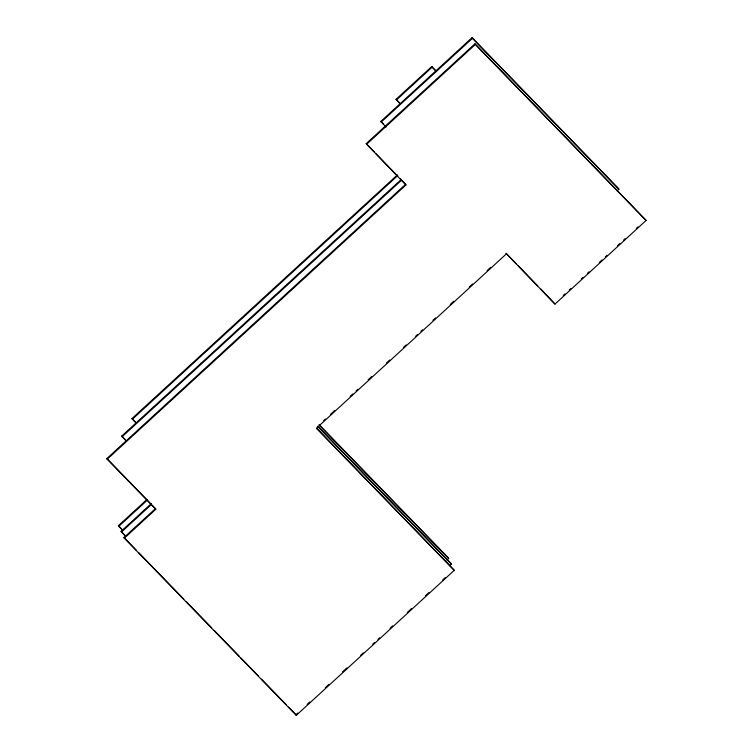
<?xml version="1.0" encoding="UTF-8"?>
<svg xmlns="http://www.w3.org/2000/svg" width="753" height="753" viewBox="0 0 753 753"><rect width="100%" height="100%" fill="white"/><g stroke="black" fill="none" stroke-linecap="round" stroke-linejoin="round"><path stroke-width="1.13" d="M400.389 104.149L396.05 99.33L431.77 66.537L436.655 71.563M396.37 100.008L432.09 67.215L431.77 66.537M386.007 127.05L380.849 121.402L472.075 37.65L618.561 188.579L618.891 189.267L617.168 190.838M381.178 122.08L472.404 38.328L472.075 37.65M316.909 428.448L454.257 570.313L296.268 715.35L124.32 538.179L155.805 509.273L107.218 459.208L405.933 184.974L366.184 143.672L474.992 43.787L646.102 220.431L554.989 304.08L506.007 253.262L516.549 264.124M366.504 144.36L475.312 44.465L474.992 43.787M136.368 423.412L131.991 418.555L397.433 174.875M132.321 419.242L397.753 175.553M126.109 440.947L121.741 436.091L401.245 179.496M122.061 436.778L401.565 180.183M107.218 459.208L106.898 458.53L405.613 184.297L399.975 178.499M122.814 530.601L118.39 525.707L146.891 499.54M118.72 526.385L147.221 500.218M125.497 536.258L121.082 531.364L151.315 503.606M121.402 532.042L151.645 504.284M124.32 538.179L123.991 537.501L155.485 508.586L152.247 505.254M323.762 420.569L325.465 419.007M330.576 414.31L334.831 410.404M350.164 396.323L352.724 393.979M356.131 390.854L357.835 389.292M368.198 379.776L371.653 376.604M386.336 363.125L389.79 359.953M403.608 347.265L406.196 344.893M415.694 336.167L417.426 334.586M420.88 331.414L422.602 329.823M432.966 320.307L435.554 317.935M450.238 304.457L453.692 301.285M469.166 287.081L472.592 283.937M487.153 270.562L490.589 267.419M506.327 253.94L316.42 428.288L454.257 570.313M563.263 295.505L564.985 293.924M569.277 289.98L571 288.408M581.316 278.939L583.038 277.358M587.331 273.414L589.053 271.833M599.369 262.364L601.948 260.001M605.384 256.839L607.097 255.267M617.413 245.798L619.992 243.426M623.437 240.273L625.15 238.692M636.323 228.432L638.045 226.86M446.934 560.1L448.666 558.519L448.336 557.841L319.47 425.059M449.626 565.757L451.348 564.176L451.028 563.498L318.077 426.509M296.268 715.35L295.948 714.672L297.68 713.082M307.168 704.366L309.765 701.984M325.305 687.724L328.76 684.552M342.568 671.874L346.888 667.911M360.696 655.223L363.285 652.851M372.782 644.126L374.514 642.544M377.968 639.372L379.691 637.791M390.054 628.275L392.642 625.903M407.317 612.424L411.637 608.462M425.445 595.783L428.899 592.611M442.717 579.932L445.305 577.551M472.404 38.328L618.891 189.267M475.312 44.465L646.102 220.431M432.09 67.215L436.166 71.413M396.05 99.33L400.069 103.472M380.849 121.402L383.268 123.887M518.177 265.79L537.642 285.848M540.88 289.19L554.989 304.08M366.184 143.672L374.232 151.965M375.841 153.621L397.565 176.004M318.98 424.899L448.666 558.519M317.587 426.358L451.348 564.176M131.991 418.555L136.039 422.725M121.741 436.091L124.979 439.432M106.898 458.53L150.619 503.578M118.39 525.707L122.485 529.924M121.082 531.364L125.177 535.581M123.991 537.501L136.274 550.151M138.731 552.683L183.77 599.087M186.226 601.619L211.612 627.767M214.068 630.299L239.445 656.456M241.082 658.141L258.279 675.855M261.555 679.234L286.121 704.544M288.578 707.076L295.948 714.672M405.613 184.297L405.933 184.974M155.485 508.586L155.805 509.273"/></g></svg>
